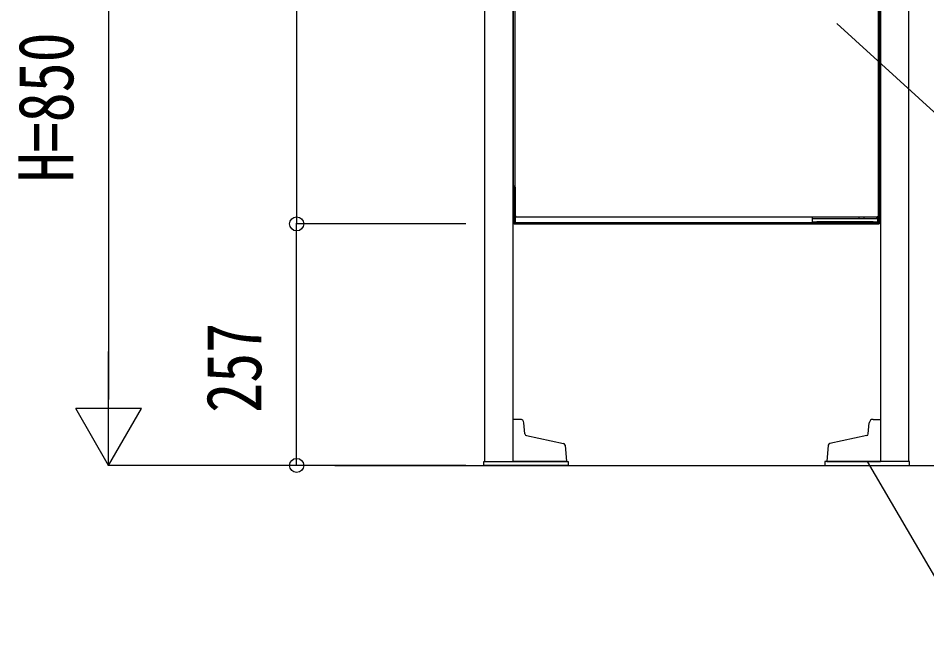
# Model space of a CAD drawing. Units: millimetres, scale not verified. Extents: x -4205 to 4205, y -2970 to 2970.
# Drawn here: x -1541 to -575, y -476 to 195 of the extents above; entities that cross this region are included whole.
import ezdxf
from ezdxf.enums import TextEntityAlignment as Align

# ---------------------------------------------------------------- set-up
doc = ezdxf.new("R2010")
doc.units = ezdxf.units.MM
doc.header["$LTSCALE"] = 16
for name, color, linetype in [('0-3_YKK_13', 4, 'Continuous'), ('0-4_YKK_A1', 4, 'Continuous'), ('0-5_YKK_D', 6, 'Continuous'), ('0-7_YSS_K', 3, 'Continuous')]:
    doc.layers.add(name, color=color, linetype=linetype)
doc.styles.add('ＭＳ ゴシック', font='')
doc.styles.get('ＭＳ ゴシック').set_extended_font_data('MS Gothic')

msp = doc.modelspace()

# ---------------------------------------------------------------- linework, layer by layer
at = {"layer": '0-3_YKK_13'}
for p, q in [((-625.5, -23), (-625.5, 565)), ((-624.5, 565), (-624.5, -23)), ((-1012.5, -15.93), (-1012.5, 557.93)), ((-626.5, 557.93), (-626.5, -15.93)), ((-1014.5, 539), (-1014.5, 16.5)), ((-1014.5, 16.5), (-1014.5, -23)), ((-1014.5, 16.5), (-1013.5, 16.5)), ((-1013.5, 16.5), (-1013.5, -23)), ((-1012.5, 15), (-1013.5, 15)), ((-1012.5, 15), (-1012.5, 16)), ((-1012.5, 15), (-1012.5, -22)), ((-1011.5, -16), (-1012.21, -15.96)), ((-627.57, -17), (-1011.43, -17)), ((-696.7, -17), (-696.7, -18.5)), ((-631.7, -18.5), (-691.7, -18.5)), ((-646.7, -18.5), (-646.7, -17)), ((-641.2, -18.5), (-641.2, -17)), ((-626.7, -18.5), (-631.7, -18.5)), ((-628.2, -17), (-628.2, -18.5)), ((-627.5, -16), (-627.54, -16.71)), ((-626.7, -21.7), (-626.7, -18.5)), ((-626.57, -17), (-626.57, -18.5)), ((-626.5, -17), (-626.5, -18.5)), ((-1013.5, -23), (-997.5, -23)), ((-1013.5, -24), (-997.5, -24)), ((-1012.5, -23), (-1012.5, -22)), ((-1012.43, -22), (-1012.5, -22)), ((-819.5, -24), (-644.57, -24)), ((-696.7, -21.7), (-691.7, -21.7)), ((-631.7, -21.7), (-691.7, -21.7)), ((-644.5, -23), (-644.5, -24)), ((-644.5, -24), (-641.5, -24)), ((-641.5, -23), (-625.5, -23)), ((-641.5, -24), (-625.5, -24)), ((-631.7, -21.7), (-626.7, -21.7)), ((-626.57, -21.7), (-626.57, -22)), ((-626.5, -22), (-626.57, -22)), ((-626.57, -23), (-626.57, -22)), ((-626.5, -21.7), (-626.5, -22)), ((-626.5, -23), (-626.5, -22))]:
    msp.add_line(p, q, dxfattribs=at)
for points in [[(-1013.5, 15), (-1013.5, 15.08), (-1013.49, 15.16), (-1013.48, 15.23), (-1013.45, 15.31), (-1013.43, 15.38), (-1013.39, 15.45), (-1013.36, 15.52), (-1013.31, 15.59), (-1013.26, 15.65), (-1013.21, 15.71), (-1013.15, 15.76), (-1013.09, 15.81), (-1013.03, 15.85), (-1012.96, 15.89), (-1012.89, 15.92), (-1012.81, 15.95), (-1012.74, 15.97), (-1012.66, 15.99), (-1012.58, 16), (-1012.5, 16)], [(-1012.5, -15.93), (-1012.49, -15.94), (-1012.48, -15.94), (-1012.45, -15.94), (-1012.43, -15.95), (-1012.39, -15.95), (-1012.36, -15.95), (-1012.31, -15.96), (-1012.26, -15.96), (-1012.21, -15.96)], [(-1011.5, -16), (-1011.5, -16.08), (-1011.5, -16.16), (-1011.49, -16.23), (-1011.49, -16.31), (-1011.49, -16.38), (-1011.48, -16.45), (-1011.48, -16.52), (-1011.48, -16.59), (-1011.47, -16.65), (-1011.47, -16.71), (-1011.46, -16.76), (-1011.46, -16.81), (-1011.46, -16.85), (-1011.45, -16.89), (-1011.45, -16.92), (-1011.45, -16.95), (-1011.44, -16.97), (-1011.44, -16.99), (-1011.44, -17)], [(-691.7, -18.5), (-696.7, -18.5), (-696.7, -21.7)], [(-627.57, -17), (-627.57, -16.99), (-627.56, -16.97), (-627.56, -16.95), (-627.56, -16.92), (-627.55, -16.89), (-627.55, -16.85), (-627.55, -16.81), (-627.54, -16.76), (-627.54, -16.71)], [(-627.5, -16), (-627.43, -16), (-627.35, -15.99), (-627.27, -15.99), (-627.19, -15.99), (-627.12, -15.98), (-627.05, -15.98), (-626.98, -15.98), (-626.92, -15.97), (-626.85, -15.97), (-626.8, -15.96), (-626.74, -15.96), (-626.69, -15.96), (-626.65, -15.95), (-626.61, -15.95), (-626.58, -15.95), (-626.55, -15.94), (-626.53, -15.94), (-626.52, -15.94), (-626.51, -15.93)], [(-626.57, -23), (-1012.43, -23), (-1012.43, -22)], [(-997.5, -24), (-994.5, -24), (-994.5, -23)], [(-994.43, -23), (-994.43, -24), (-994.5, -24)], [(-994.43, -24), (-819.5, -24), (-819.5, -23)], [(-644.5, -24), (-644.57, -24), (-644.57, -23)]]:
    msp.add_lwpolyline(points, dxfattribs=at)
for centre, start, end in [((-1013.5, -23), 180, 270), ((-1012.5, -22), 180, 270), ((-626.5, -22), 270, 0), ((-625.5, -23), 270, 0)]:
    msp.add_arc(centre, 1, start, end, dxfattribs=at)
at = {"layer": '0-4_YKK_A1'}
for p, q in [((-1044.98, 569), (-1044.98, -277)), ((-1014.98, 569), (-1014.98, -277)), ((-623.98, 569), (-623.98, -277)), ((-593.98, 569), (-593.98, -277)), ((-1002.11, -247.53), (-1003.15, -235.65)), ((-636.85, -247.53), (-635.81, -235.65)), ((-1000.53, -249.31), (-961.09, -257.69)), ((-638.43, -249.31), (-677.87, -257.69)), ((-959.51, -259.47), (-957.98, -277)), ((-679.45, -259.47), (-680.98, -277)), ((-1045.98, -277), (-955.98, -277)), ((-1045.98, -278.5), (-1045.98, -277)), ((-957.98, -277), (-1014.98, -277)), ((-955.98, -277), (-955.98, -281)), ((-682.98, -277), (-682.98, -281)), ((-592.98, -277), (-682.98, -277)), ((-680.98, -277), (-623.98, -277)), ((-592.98, -278.5), (-592.98, -277))]:
    msp.add_line(p, q, dxfattribs=at)
for points in [[(-1007.13, -232), (-1014.98, -232), (-1014.98, -277)], [(-631.83, -232), (-623.98, -232), (-623.98, -277)], [(-955.98, -281), (-1045.98, -281), (-1045.98, -278.5)], [(-682.98, -281), (-592.98, -281), (-592.98, -278.5)]]:
    msp.add_lwpolyline(points, dxfattribs=at)
for centre, radius, start, end in [((-1007.13, -236), 4, 5, 90), ((-631.83, -236), 4, 90, 175), ((-1000.12, -247.35), 2, 185, 257.99891), ((-638.84, -247.35), 2, 282.00109, 355), ((-961.51, -259.65), 2, 5, 77.99891), ((-677.45, -259.65), 2, 102.00109, 175)]:
    msp.add_arc(centre, radius, start, end, dxfattribs=at)
at = {"layer": '0-5_YKK_D'}
for p, q in [((-1244.98, 566), (-1244.98, -24)), ((-1444.98, 499), (-1444.98, -211)), ((-1064.98, -24), (-1245.98, -24)), ((-1064.98, -24), (-1245.98, -24)), ((-1244.98, -281), (-1244.98, -24)), ((-1444.98, -281), (-1444.98, -159.76)), ((-1444.98, -281), (-1479.98, -220.38)), ((-1409.98, -220.38), (-1479.98, -220.38)), ((-1444.98, -281), (-1409.98, -220.38)), ((-1064.98, -281), (-1445.98, -281)), ((-1064.98, -281), (-1245.98, -281))]:
    msp.add_line(p, q, dxfattribs=at)
for points in [[(-670.37, 189.23), (-519.65, 52.01), (423.89, 52.01)], [(-637.98, -277), (-521.49, -476.23), (296.88, -476.23)]]:
    msp.add_lwpolyline(points, dxfattribs=at)
for centre in [(-1244.98, -24), (-1244.98, -24), (-1244.98, -281)]:
    msp.add_circle(centre, 7.5, dxfattribs=at)
at = {"layer": '0-7_YSS_K'}
msp.add_line((-1204.43, -281), (-406.7, -281), dxfattribs=at)

# ---------------------------------------------------------------- texts
at = {"layer": '0-5_YKK_D', "style": 'ＭＳ ゴシック', "width": 0.8}
for s, p in [('H=850', (-1464.98, 20.27)), ('257', (-1264.98, -225.03))]:
    msp.add_text(s, height=58.65, rotation=90, dxfattribs=at).set_placement(p, align=Align.BOTTOM_LEFT)

doc.saveas('drawing.dxf')
